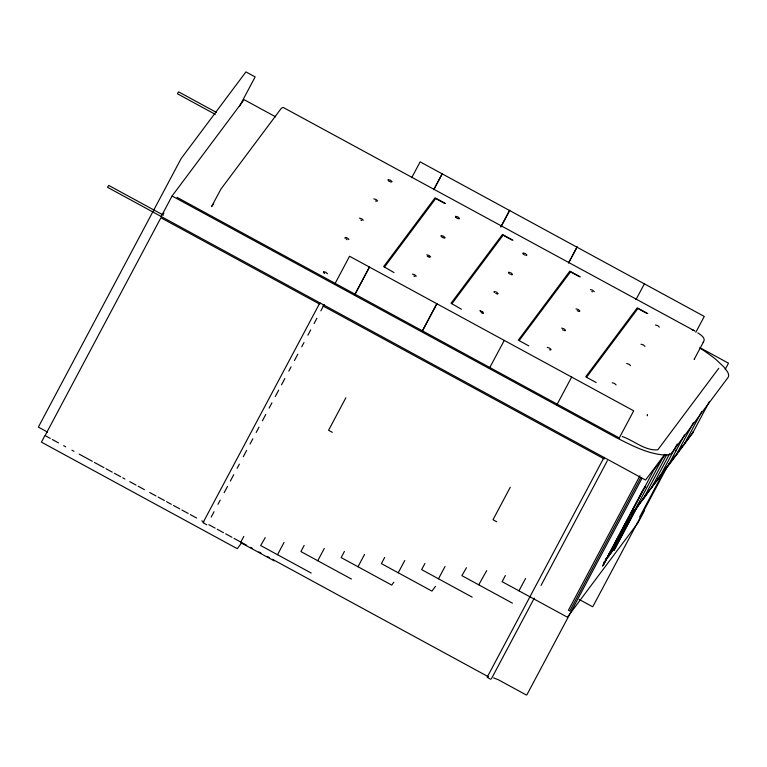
<?xml version="1.0" encoding="UTF-8"?>
<svg xmlns="http://www.w3.org/2000/svg" width="767" height="767" viewBox="0 0 767 767"><rect width="100%" height="100%" fill="white"/><g stroke="black" fill="none" stroke-linecap="round" stroke-linejoin="round"><path stroke-width="1.15" d="M609.564 554.368L608.567 556.238L613.495 549.565M647.444 415.724L647.473 415.369M634.51 510.036L612.9 550.255L616.649 543.266M694.432 358.745L694.202 359.339L703.205 342.408C706.532 338.352 700.798 334.853 697.855 332.907M643.264 498.291L643.772 498.56L651.595 487.323M676.532 453.786L677.04 454.064L685.132 443.24L684.682 442.885M684.854 442.664L685.353 442.933L693.445 432.109L693.004 431.763M625.517 526.565L630.484 517.236M327.499 273.79L325.889 272.285L323.607 271.671M348.889 239.553C348.534 238.384 344.968 236.265 344.901 238.192M363.299 220.282L361.938 218.921L359.464 218.116M377.7 201.012L376.089 199.506L373.807 198.893M392.11 181.741L390.499 180.235L388.217 179.622M416.28 276.216L414.669 274.711L412.387 274.097M430.69 256.945L429.079 255.44L426.797 254.826M445.1 237.674L443.479 236.169L441.207 235.555M459.5 218.403L457.889 216.898L455.608 216.284M498.08 293.608L496.719 292.246L494.255 291.441M512.49 274.337L511.129 272.975L508.655 272.17M526.9 255.066L525.28 253.561L523.008 252.947M551.07 349.541L549.709 348.18L547.235 347.374M565.48 330.27L564.119 328.909L561.645 328.103M579.881 310.999L578.27 309.494L575.988 308.88M594.291 291.728L592.68 290.223L590.398 289.61M616.093 384.919L614.482 383.414L612.2 382.8M630.503 365.648L629.141 364.287L626.668 363.481M644.903 346.377L643.292 344.872L641.02 344.258M659.313 327.106L657.702 325.601L655.421 324.987M605.499 560.083L614.674 547.811L613.677 549.69M615.843 541.761L615.748 541.943M615.853 542.144L616.141 541.77M623.37 527.543L623.609 527.15M606.055 559.038L614.655 547.782L605.345 560.006M616.61 540.802L616.658 540.495M617.09 540.419L617.004 540.802M624.568 526.344L624.779 525.922M616.61 540.793L616.889 540.313M623.6 527.178L623.686 526.967M703.205 342.408L703.483 341.871M608.806 554.915L609.017 554.809M161.166 216.524L172.067 196.007L244.088 99.672L275.669 116.852M44.678 435.982L41.408 442.137L237.271 548.693L241.547 542.978M239.4 106.517L255.143 76.921L245.929 71.897L181.137 158.568L38.35 427.104L47.573 432.118M319.906 302.85L202.996 522.73L206.783 524.791M334.949 283.752L349.57 256.255L633.695 410.824L619.074 438.331M211.241 516.996L214.051 511.704M217.981 504.303L220.234 500.074M224.165 492.682L227.54 486.336M230.349 481.053L233.724 474.706M237.099 468.369L239.342 464.14M243.283 456.739L246.648 450.392M250.023 444.055L252.832 438.762M256.207 432.425L259.016 427.142M262.391 420.795L265.765 414.448M269.131 408.111L271.949 402.828M275.315 396.481L278.689 390.135M281.499 384.852L284.873 378.514M288.804 371.113L291.057 366.885M294.432 360.538L297.797 354.201M301.738 346.799L303.981 342.571M307.922 335.169L310.731 329.887M314.106 323.54L316.915 318.257M320.846 310.856L324.22 304.509M411.706 177.723L420.143 161.856L704.269 316.426L695.832 332.293M354.622 294.902L369.243 267.405M354.862 294.586L369.483 267.089M243.82 536.382L240.541 542.537L274.241 560.869M433.729 189.698L442.166 173.831M433.959 189.382L442.396 173.515M345.869 397.757L328.564 430.287L332.322 432.329M277.51 554.714L284.058 542.403M304.183 545.414L300.904 551.569L351.449 579.066M422.023 331.565L436.644 304.068M422.253 331.258L436.874 303.751M317.759 560.735L324.297 548.424M501.119 226.361L509.556 210.494M500.793 227.109L509.787 210.187M344.421 551.435L341.152 557.59L391.697 585.087L393.835 582.23M357.997 566.755L364.546 554.445M384.66 557.456L381.391 563.611L431.936 591.108L435.503 586.343M489.413 368.237L504.274 340.414M518.3 340.174L569.843 271.154L580.37 276.877M398.236 572.776L404.784 560.466M568.51 263.023L576.947 247.166M568.75 262.717L577.187 246.849M424.908 563.477L421.639 569.632L472.184 597.138M438.484 578.797L445.033 566.487M510.295 487.208L492.999 519.738L496.748 521.781M556.804 404.899L571.664 377.076M585.691 376.837L637.243 307.816L647.77 313.54M478.723 584.818L486.7 570.6M635.91 299.696L644.577 283.512M505.395 575.518L502.117 581.674L567.407 617.195L637.981 522.797L644.529 510.486M518.971 590.839L525.51 578.529M604.032 457.42L487.122 677.299L490.909 679.361M491.561 678.488L534.292 598.126M541.042 585.442L607.378 460.66M639.918 475.789L568.424 610.244L569.823 611.011L640.761 477.601M641.864 478.579L527.197 694.231L526.546 695.103L498.329 679.754L493.632 677.903M603.917 562.489L604.281 561.866M642.986 490.65L603.859 564.081L653.57 470.439L661.7 459.644M608.375 556.133L618.911 536.334M629.017 517.667L608.499 556.2L606.409 559.018M612.843 550.217L613.447 549.498M619.41 538.06L624.396 528.693M631.567 515.156L634.357 509.95M635.105 509.652L661.883 459.318L665.257 454.802M614.146 549.881L638.211 504.628M612.315 549.421L614.099 550.39L638.451 504.744M666.878 454.447L643.427 498.531L635.335 509.355M669.649 453.738L651.739 487.409L643.609 498.205M677.232 443.978L660.061 476.278L651.921 487.083M639.668 516.977L662.563 473.91M667.999 465.291L593.236 605.882L592.594 606.755L579.19 599.468M675.305 451.552L676.427 449.433M684.442 434.937L668.373 465.157L660.282 475.981M693.31 422.77L676.695 454.026L668.603 464.86M701.815 411.323L685.008 442.904L676.916 453.728M725.208 369.349L728.477 363.194L700.108 347.758M709.398 401.563L693.33 431.783L685.19 442.578M163.275 213.983L163.927 213.121M213.677 203.754L211.548 206.601L220.944 189.056L281.384 108.205L283.186 107.428L693.838 330.462M384.545 267.002L435.723 198.548L444.572 203.351M265.267 537.609L260.665 545.548L311.21 573.045M451.936 303.674L503.123 235.21L511.963 240.023M519.336 340.337L570.514 271.873L579.363 276.686M586.726 377L637.904 308.535L646.754 313.348M466.48 567.714L461.878 575.653L512.423 603.159M718.737 368.304L657.789 449.826C644.932 450.948 633.983 440.517 622.238 436.509M664.807 454.294L645.555 480.046L107.524 187.301L108.722 185.413L163.419 215.172M645.459 486.422L643.36 489.241L602.507 566.065L603.907 564.186M643.59 489.365L645.699 486.546M636.965 506.709L639.668 503.104M641.691 500.391L643.465 498.512L635.45 509.691M643.935 497.39L647.31 492.874M651.576 487.16L654.28 483.555M657.655 479.039L659.678 476.336M659.898 476.039L661.921 473.335M664.615 469.72L667.319 466.115M668.21 464.917L669.562 463.105M673.608 457.698L674.96 455.895M680.578 448.379L682.601 445.665M687.548 439.05L688.9 437.248M660.176 476.614L651.595 487.448M660.406 476.317L676.81 454.361L676.312 454.083M609.19 554.09L610.618 552.192M609.324 554.186L610.762 552.278M612.143 550.428L613.581 548.51M483.45 313.262L482.779 311.814L479.787 310.76M617.617 541.291L617.876 540.793L617.608 541.291M459.126 218.863L457.515 218.432M444.716 238.134L442.856 237.588M526.517 255.526L525.836 255.449M512.116 274.797L511.215 274.653M497.706 294.068L495.846 293.521M579.507 311.46L578.606 311.316M565.097 330.73L564.205 330.587M550.696 350.001L549.565 349.781M482.807 313.31L481.187 312.668M391.237 182.162L390.115 181.769M345.61 237.981L346.224 238.048M480.478 311.21L481.849 311.757M429.625 257.328L428.446 256.859M480.564 311.344L481.58 311.747M376.424 201.328L375.466 200.925M415.005 276.532L413.797 275.995M361.794 220.512L360.806 220.062M592.546 291.872L591.808 291.518M347.144 239.697L346.406 239.333M691.949 329.57L694.931 331.076M577.896 311.038L577.158 310.645M524.657 254.98L524.168 254.711M510.247 274.25L509.758 273.982M563.237 330.184L562.518 329.772M445.589 203.552L435.052 197.819L383.653 266.59L394.046 272.573M512.979 240.215L502.452 234.491L451.044 303.253L461.437 309.235M216.486 112.461L178.644 91.877L177.992 92.749L177.445 93.775L215.316 114.379M519.259 340.692L528.827 345.898M586.65 377.354L596.227 382.56M177.004 197.33L619.276 437.938M172.067 196.007L616.256 437.65C632.133 445.579 648.767 454.649 666.897 455.119A48.158 11.975 28 0 0 671.413 453.23L728.017 377.517A49.078 12.205 28 0 0 727.499 371.813L724.038 367.096L716.263 359.752A55.099 13.701 28 0 0 699.782 348.036M319.772 304.192L160.897 217.761L45.08 435.589L50.238 438.398M604.281 458.982L322.917 305.908M614.146 547.504L613.945 548.223M613.111 549.402L613.658 549.69M52.3 439.52L58.493 442.895M63.651 445.694L65.722 446.816M71.916 450.191L73.977 451.312M79.135 454.122L85.329 457.487M86 457.851L92.308 461.283M94.408 462.424L103.861 467.573M105.961 468.714L112.26 472.146M114.36 473.287L120.668 476.71M122.768 477.86L124.868 479.001M129.748 481.647L136.047 485.08M138.146 486.22L144.445 489.653M149.699 492.51L156.008 495.942M158.107 497.083L164.406 500.506M171.386 504.303L166.506 501.656M173.486 505.453L179.785 508.876M181.884 510.017L188.193 513.449M190.293 514.59L196.592 518.022M201.846 520.879L203.945 522.02M208.825 524.676L215.124 528.099M217.224 529.249L223.523 532.672M225.632 533.813L231.931 537.245M234.031 538.386L246.638 545.241M250.464 547.322L252.564 548.472M258.863 551.895L260.962 553.045M267.271 556.468L269.37 557.609M272.515 559.325L488.464 676.81M457.017 218.183L456.116 217.617M389.377 181.386L388.725 180.954M442.367 237.319L441.715 236.888M427.957 256.59L427.305 256.159M324.767 273.435L324.115 273.004M523.516 254.28L522.835 253.599M455.934 217.473L455.397 216.831M508.924 273.407L508.425 272.87M388.39 180.667L388.006 180.168M441.37 236.61L440.996 236.102M494.36 292.543L493.977 292.045M323.779 272.726L323.396 272.218M616.86 542.192L616.63 542.624L616.889 542.125M624.606 527.61L624.616 527.629M633.35 511.714L633.35 511.723M623.792 527.245L623.849 527.169M647.434 415.513L647.338 415.005L647.434 415.513"/></g></svg>
